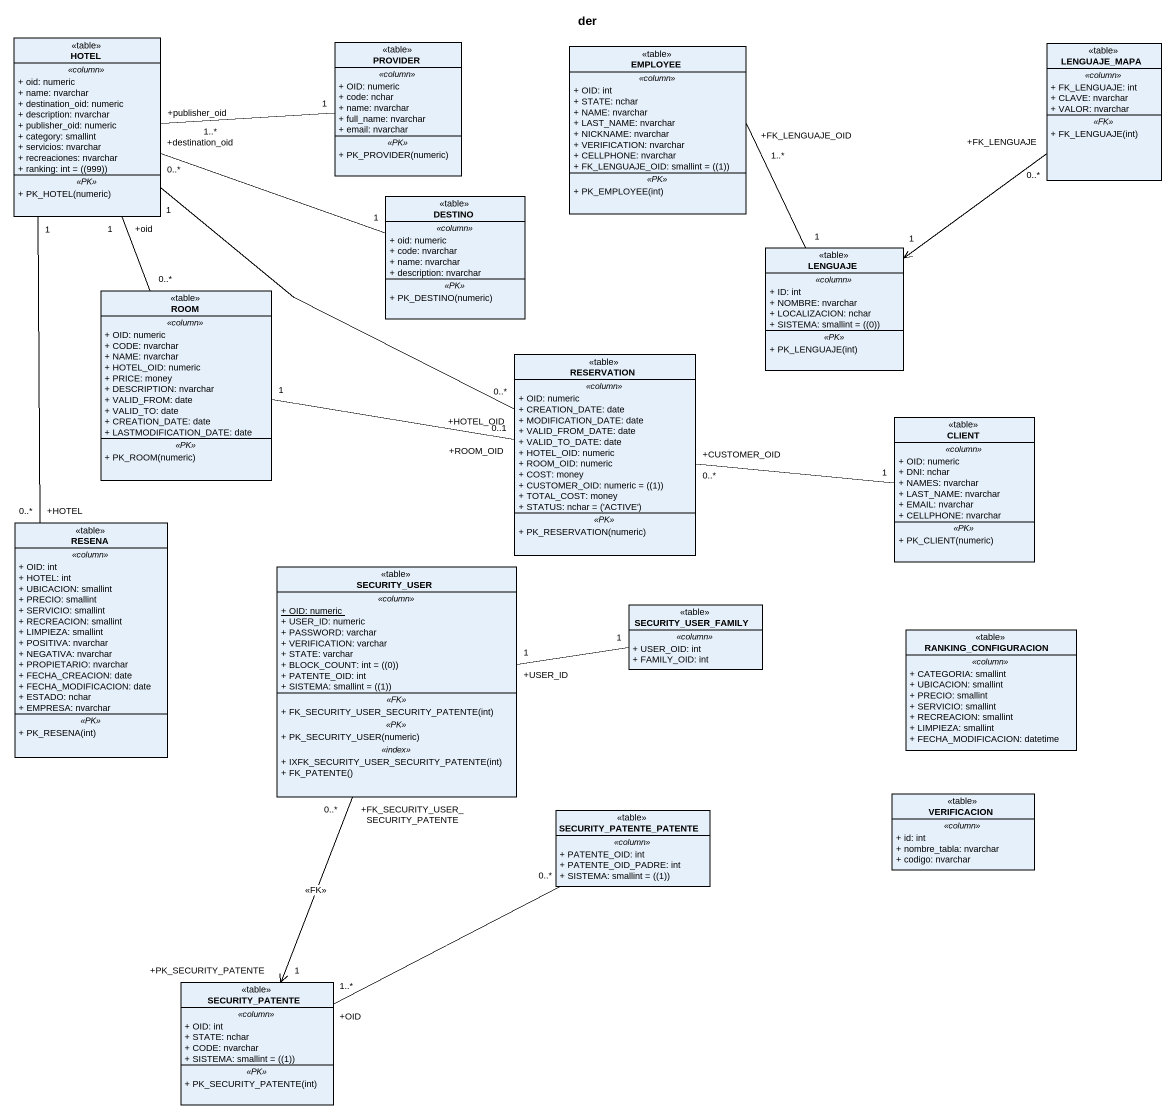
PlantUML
@startuml
title der
hide circle
hide empty members
skinparam classAttributeIconSize 0
class HOTEL <<table>> {
  .. <<column>> ..
  + oid: numeric
  + name: nvarchar
  + destination_oid: numeric
  + description: nvarchar
  + publisher_oid: numeric
  + category: smallint
  + servicios: nvarchar
  + recreaciones: nvarchar
  {field} + ranking: int = ((999))
  .. <<PK>> ..
  + PK_HOTEL(numeric)
}
class PROVIDER <<table>> {
  .. <<column>> ..
  + OID: numeric
  + code: nchar
  + name: nvarchar
  + full_name: nvarchar
  + email: nvarchar
  .. <<PK>> ..
  + PK_PROVIDER(numeric)
}
class EMPLOYEE <<table>> {
  .. <<column>> ..
  + OID: int
  + STATE: nchar
  + NAME: nvarchar
  + LAST_NAME: nvarchar
  + NICKNAME: nvarchar
  + VERIFICATION: nvarchar
  + CELLPHONE: nvarchar
  {field} + FK_LENGUAJE_OID: smallint = ((1))
  .. <<PK>> ..
  + PK_EMPLOYEE(int)
}
class LENGUAJE_MAPA <<table>> {
  .. <<column>> ..
  + FK_LENGUAJE: int
  + CLAVE: nvarchar
  + VALOR: nvarchar
  .. <<FK>> ..
  + FK_LENGUAJE(int)
}
class DESTINO <<table>> {
  .. <<column>> ..
  + oid: numeric
  + code: nvarchar
  + name: nvarchar
  + description: nvarchar
  .. <<PK>> ..
  + PK_DESTINO(numeric)
}
class LENGUAJE <<table>> {
  .. <<column>> ..
  + ID: int
  + NOMBRE: nvarchar
  + LOCALIZACION: nchar
  {field} + SISTEMA: smallint = ((0))
  .. <<PK>> ..
  + PK_LENGUAJE(int)
}
class ROOM <<table>> {
  .. <<column>> ..
  + OID: numeric
  + CODE: nvarchar
  + NAME: nvarchar
  + HOTEL_OID: numeric
  + PRICE: money
  + DESCRIPTION: nvarchar
  + VALID_FROM: date
  + VALID_TO: date
  + CREATION_DATE: date
  + LASTMODIFICATION_DATE: date
  .. <<PK>> ..
  + PK_ROOM(numeric)
}
class RESERVATION <<table>> {
  .. <<column>> ..
  + OID: numeric
  + CREATION_DATE: date
  + MODIFICATION_DATE: date
  + VALID_FROM_DATE: date
  + VALID_TO_DATE: date
  + HOTEL_OID: numeric
  + ROOM_OID: numeric
  + COST: money
  {field} + CUSTOMER_OID: numeric = ((1))
  + TOTAL_COST: money
  {field} + STATUS: nchar = ('ACTIVE')
  .. <<PK>> ..
  + PK_RESERVATION(numeric)
}
class CLIENT <<table>> {
  .. <<column>> ..
  + OID: numeric
  + DNI: nchar
  + NAMES: nvarchar
  + LAST_NAME: nvarchar
  + EMAIL: nvarchar
  + CELLPHONE: nvarchar
  .. <<PK>> ..
  + PK_CLIENT(numeric)
}
class RESENA <<table>> {
  .. <<column>> ..
  + OID: int
  + HOTEL: int
  + UBICACION: smallint
  + PRECIO: smallint
  + SERVICIO: smallint
  + RECREACION: smallint
  + LIMPIEZA: smallint
  + POSITIVA: nvarchar
  + NEGATIVA: nvarchar
  + PROPIETARIO: nvarchar
  + FECHA_CREACION: date
  + FECHA_MODIFICACION: date
  + ESTADO: nchar
  + EMPRESA: nvarchar
  .. <<PK>> ..
  + PK_RESENA(int)
}
class SECURITY_USER <<table>> {
  .. <<column>> ..
  {static} + OID: numeric
  + USER_ID: numeric
  + PASSWORD: varchar
  + VERIFICATION: varchar
  + STATE: varchar
  {field} + BLOCK_COUNT: int = ((0))
  + PATENTE_OID: int
  {field} + SISTEMA: smallint = ((1))
  .. <<FK>> ..
  + FK_SECURITY_USER_SECURITY_PATENTE(int)
  .. <<PK>> ..
  + PK_SECURITY_USER(numeric)
  .. <<index>> ..
  + IXFK_SECURITY_USER_SECURITY_PATENTE(int)
  + FK_PATENTE()
}
class SECURITY_USER_FAMILY <<table>> {
  .. <<column>> ..
  + USER_OID: int
  + FAMILY_OID: int
}
class RANKING_CONFIGURACION <<table>> {
  .. <<column>> ..
  + CATEGORIA: smallint
  + UBICACION: smallint
  + PRECIO: smallint
  + SERVICIO: smallint
  + RECREACION: smallint
  + LIMPIEZA: smallint
  + FECHA_MODIFICACION: datetime
}
class VERIFICACION <<table>> {
  .. <<column>> ..
  + id: int
  + nombre_tabla: nvarchar
  + codigo: nvarchar
}
class SECURITY_PATENTE_PATENTE <<table>> {
  .. <<column>> ..
  + PATENTE_OID: int
  + PATENTE_OID_PADRE: int
  {field} + SISTEMA: smallint = ((1))
}
class SECURITY_PATENTE <<table>> {
  .. <<column>> ..
  + OID: int
  + STATE: nchar
  + CODE: nvarchar
  {field} + SISTEMA: smallint = ((1))
  .. <<PK>> ..
  + PK_SECURITY_PATENTE(int)
}
HOTEL "+publisher_oid\n1..*" -right- "1" PROVIDER
HOTEL "+destination_oid\n0..*" -right- "1" DESTINO
HOTEL "+oid\n1" -- "0..*" ROOM
EMPLOYEE "+FK_LENGUAJE_OID\n1..*" -- "1" LENGUAJE
LENGUAJE_MAPA "+FK_LENGUAJE\n0..*" --> "1" LENGUAJE
RESERVATION "+HOTEL_OID\n0..*" -up- "1" HOTEL
RESERVATION "+ROOM_OID\n0..1" -left- "1" ROOM
RESERVATION "+CUSTOMER_OID\n0..*" -right- "1" CLIENT
RESENA "+HOTEL\n0..*" -up- "1" HOTEL
SECURITY_USER "+USER_ID\n1" -right- "1" SECURITY_USER_FAMILY
SECURITY_USER "+FK_SECURITY_USER_SECURITY_PATENTE\n0..*" --> "+PK_SECURITY_PATENTE\n1" SECURITY_PATENTE : <<FK>>
SECURITY_PATENTE "+OID\n1..*" -right- "0..*" SECURITY_PATENTE_PATENTE
@enduml
